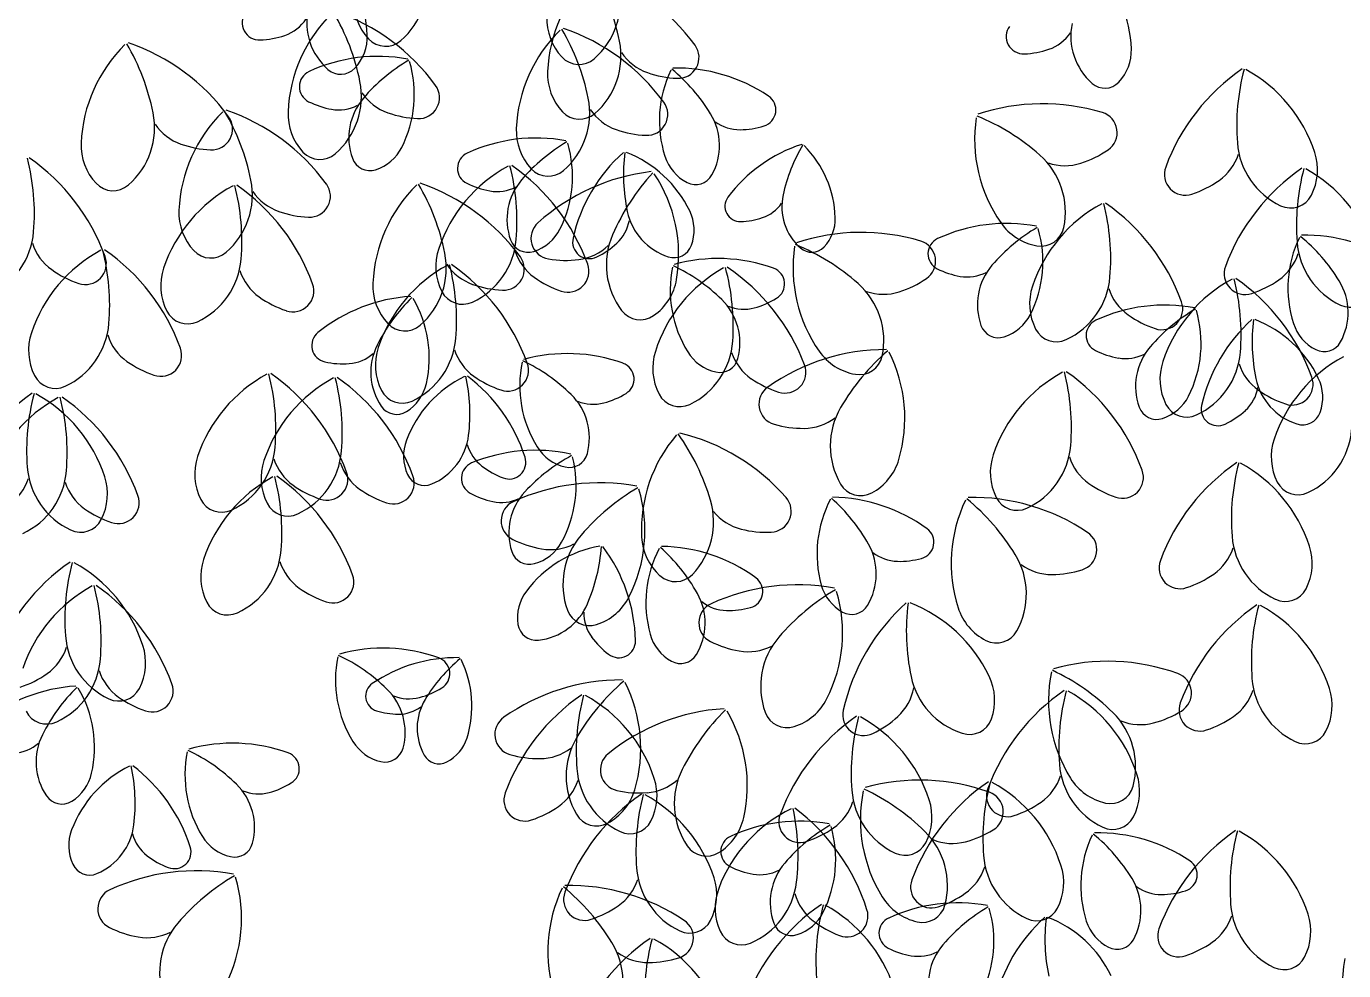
# Model space of a CAD drawing. Header units: millimetres. Extents: x 87938 to 265635, y 330093 to 434310.
# Drawn here: x 131310 to 132062, y 387364 to 387903 of the extents above; entities that cross this region are included whole.
import ezdxf

# ---------------------------------------------------------------- set-up
doc = ezdxf.new("R2010")
doc.units = ezdxf.units.MM

# ---------------------------------------------------------------- blocks, each defined once
blk = doc.blocks.new('A$C375B4AEE')
for centre, radius, start, end in [((2964.19, 6372.56), 69.16, 2.03833, 45.18609), ((3024.05, 6404.63), 43.37, 310.98192, 11.36055), ((3219.83, 6350.66), 83.66, 134.4245, 177.57227), ((3052.97, 6346.52), 126.82, 11.36046, 30.49325), ((3125.62, 6300.32), 117.21, 36.00493, 71.28068), ((3400.44, 6364.63), 69.16, 2.03833, 45.18611), ((3134.42, 6394.25), 43.37, 310.98192, 11.36044), ((3057.25, 6394.53), 31.77, 177.5724, 222.98777), ((2971.73, 6382.07), 9.86, 143.60571, 272.53537), ((3071.67, 6327.68), 83.66, 134.42454, 177.57232), ((3034.56, 6382.25), 35.85, 168.25019, 228.6287), ((2904.81, 6323.55), 126.82, 11.36042, 30.49322), ((2977.45, 6277.35), 117.21, 36.00493, 71.28068), ((3167.62, 6384.15), 31.77, 177.57225, 222.98777), ((2978.26, 6397.95), 24.44, 288.98753, 325.82732), ((3201.98, 6318.11), 83.66, 134.42454, 177.57232), ((3035.12, 6313.97), 126.82, 11.36042, 30.49322), ((3107.77, 6267.77), 117.21, 36.00493, 71.28068), ((3407.98, 6374.14), 9.86, 143.60571, 272.53537), ((3470.81, 6374.32), 35.85, 168.25018, 228.62875), ((2786.68, 6305.69), 126.82, 11.36043, 30.49322), ((2859.32, 6259.5), 117.21, 36.00493, 71.28068), ((2970.38, 6420.85), 48.67, 272.10031, 288.98752), ((3007.05, 6374.09), 26.27, 316.62292, 2.03827), ((3043.75, 6381.95), 13.32, 222.98795, 310.982), ((3134.79, 6362.96), 43.37, 310.98192, 11.36055), ((3414.51, 6390.01), 24.44, 288.98753, 325.82732), ((2953.54, 6309.83), 83.66, 134.42454, 177.57232), ((3039.42, 6269.08), 93.77, 79.54262, 114.81836), ((3154.13, 6371.57), 13.32, 222.9877, 310.982), ((3203.02, 6381.48), 29.57, 213.78352, 250.62302), ((3210.79, 6362.22), 11.93, 267.07551, 36.0051), ((3406.63, 6412.92), 48.67, 272.10031, 288.98752), ((3443.3, 6366.16), 26.27, 316.62292, 2.03827), ((3018.14, 6363.62), 11.01, 228.62887, 316.62309), ((3108.17, 6273.02), 101.45, 120.33005, 139.46286), ((2993.24, 6340.98), 66.93, 333.25102, 16.39883), ((3142.73, 6277.17), 101.45, 31.40914, 50.54194), ((3210, 6262.38), 93.77, 56.05367, 91.32939), ((3599.06, 6258.94), 117.21, 124.40993, 159.68564), ((3656.5, 6323.06), 126.82, 165.19739, 184.33018), ((3494.74, 6281.92), 83.66, 18.11828, 61.26609), ((3004.06, 6345.53), 9.54, 114.81832, 243.74813), ((2986.62, 6339.98), 43.37, 310.98192, 11.36044), ((3167.99, 6352.85), 31.77, 177.5724, 222.98777), ((3212.74, 6409.12), 58.87, 250.6231, 267.51029), ((3267, 6326.04), 66.93, 154.4733, 197.62104), ((3454.39, 6355.68), 11.01, 228.62887, 316.62309), ((3054.85, 6358.5), 29.57, 213.78339, 250.62307), ((3062.62, 6339.24), 11.93, 267.07549, 36.0051), ((3257.03, 6332.25), 9.54, 287.124, 56.05382), ((3020.99, 6379.05), 47.1, 243.31296, 260.20019), ((3017, 6355.95), 23.65, 260.20025, 297.04004), ((3057.44, 6316.41), 34.69, 139.4629, 199.84129), ((3116.94, 6330.41), 43.37, 310.98192, 11.36044), ((3185.17, 6348.93), 29.57, 213.78339, 250.62307), ((3192.94, 6329.67), 11.93, 267.07549, 36.0051), ((3419.05, 6218.56), 117.21, 73.17809, 108.45381), ((2868.49, 6322.13), 43.37, 310.98196, 11.36043), ((3009.36, 6271.39), 83.66, 134.42454, 177.57232), ((2944.49, 6321.39), 11.93, 267.07549, 36.0051), ((2842.5, 6267.25), 126.82, 11.36042, 30.49322), ((2915.14, 6221.05), 117.21, 36.00493, 71.28068), ((3019.82, 6329.88), 31.77, 177.57225, 222.98777), ((3064.57, 6386.15), 58.87, 250.6231, 267.51029), ((3154.49, 6340.28), 13.32, 222.98795, 310.982), ((3199.71, 6311.96), 34.69, 331.03064, 31.40928), ((3245.91, 6344.59), 23.65, 233.83212, 270.6719), ((3463.71, 6315.59), 83.66, 171.59762, 214.74545), ((3333.26, 6211.47), 126.82, 48.53354, 67.66636), ((3449.52, 6319.34), 11.93, 304.2488, 73.17804), ((2936.72, 6340.65), 29.57, 213.78339, 250.62307), ((3150.14, 6320.31), 31.77, 177.57225, 222.98777), ((3194.89, 6376.57), 58.87, 250.6231, 267.51029), ((3245.63, 6368.04), 47.1, 270.67187, 287.55903), ((2901.69, 6312.03), 31.77, 177.57225, 222.98777), ((2946.44, 6368.3), 58.87, 250.6231, 267.51029), ((3030.31, 6322.3), 25.42, 287.83564, 333.25091), ((3129.73, 6222.45), 93.77, 79.54263, 114.81834), ((3198.48, 6226.39), 101.45, 120.33008, 139.46283), ((3083.55, 6294.35), 66.93, 333.25102, 16.39883), ((3307.76, 6231.33), 85.47, 108.0256, 143.30132), ((3361.13, 6264.37), 92.47, 148.81298, 167.94581), ((3239.51, 6268.86), 61, 1.73403, 44.8817), ((3573.29, 6316.76), 43.37, 184.33018, 244.70863), ((2716.44, 6273.09), 126.82, 355.28049, 14.4133), ((2773.44, 6208.59), 117.21, 19.92496, 55.20071), ((3006.33, 6317.3), 13.32, 222.9877, 310.982), ((3034.83, 6308.25), 10.66, 199.84165, 287.83562), ((3094.37, 6298.9), 9.54, 114.81832, 243.74813), ((3242.23, 6238.3), 93.77, 131.98151, 167.25725), ((3281.03, 6295.21), 101.45, 172.76891, 191.90173), ((3157.09, 6245.53), 66.93, 25.68991, 68.83769), ((3227.43, 6313.48), 25.42, 197.62094, 243.03656), ((3388.51, 6274.01), 43.37, 348.15504, 48.53349), ((3422.73, 6357.89), 58.87, 287.7962, 304.68349), ((3502.6, 6316.14), 29.57, 305.06741, 341.90735), ((3544.06, 6298.06), 31.77, 332.70281, 18.11841), ((3153.41, 6226.49), 83.66, 118.34458, 161.49232), ((2991.94, 6268.73), 126.82, 355.28049, 14.4133), ((3048.94, 6204.22), 117.21, 19.92497, 55.2007), ((3136.64, 6307.73), 13.32, 222.9877, 310.982), ((3209.06, 6180.6), 117.21, 96.66705, 131.94275), ((3289.75, 6210.61), 126.82, 137.45448, 156.58727), ((3127.43, 6249.49), 83.66, 350.37544, 33.52323), ((3220.74, 6300.32), 10.66, 243.03669, 331.03114), ((3431.69, 6329.99), 29.57, 250.95655, 287.79628), ((3500.32, 6295.49), 11.93, 159.68548, 288.61535), ((3633.15, 6202.21), 117.21, 124.40993, 159.68568), ((3690.6, 6266.33), 126.82, 165.1974, 184.33018), ((3528.84, 6225.19), 83.66, 18.11828, 61.26609), ((2888.2, 6299.45), 13.32, 222.9877, 310.98187), ((2996.37, 6215.29), 83.66, 118.34458, 161.49233), ((2924.32, 6283.69), 43.37, 310.98192, 11.36044), ((2834.89, 6257.53), 126.82, 355.28049, 14.4133), ((2891.9, 6193.02), 117.21, 19.92497, 55.20071), ((3000.32, 6282.95), 11.93, 267.07549, 36.0051), ((3120.1, 6229.71), 83.66, 134.42454, 177.57232), ((2953.24, 6225.57), 126.82, 11.36042, 30.49322), ((3025.88, 6179.38), 117.21, 36.00493, 71.28068), ((3111.3, 6332.43), 47.1, 243.31296, 260.20019), ((3107.31, 6309.32), 23.65, 260.20025, 297.04004), ((3147.75, 6269.78), 34.69, 139.4629, 199.84129), ((3485.76, 6340.12), 58.87, 288.18028, 305.06753), ((2992.54, 6302.21), 29.57, 213.78339, 250.62307), ((3246.2, 6277.21), 8.7, 143.30093, 272.23074), ((3301.62, 6277.08), 31.62, 167.94581, 228.32427), ((3560.45, 6289.6), 13.32, 244.70857, 332.70275), ((2957.52, 6273.59), 31.77, 177.57225, 222.98777), ((3002.27, 6329.85), 58.87, 250.6231, 267.51029), ((3215.7, 6281.44), 34.69, 191.9017, 252.28014), ((3194.49, 6263.52), 25.42, 340.2744, 25.68992), ((3252.04, 6291.18), 21.56, 288.68306, 325.52295), ((3492.42, 6205.05), 83.66, 118.34453, 161.49243), ((3330.94, 6247.29), 126.82, 355.28042, 14.4133), ((3387.95, 6182.78), 117.21, 19.92504, 55.2007), ((3138.69, 6258.91), 11.93, 131.94253, 260.87217), ((3159.71, 6273.49), 23.65, 312.63914, 349.47871), ((3245.19, 6311.43), 42.93, 271.79599, 288.68311), ((3277.33, 6270.01), 23.17, 316.31858, 1.73379), ((3398.29, 6173.65), 93.77, 79.54265, 114.81839), ((3467.05, 6177.59), 101.45, 120.33007, 139.46288), ((3421.07, 6286.02), 31.77, 214.7455, 260.16082), ((3417.92, 6267.84), 13.32, 260.16095, 348.15512), ((2799.6, 6266.23), 43.37, 294.90199, 355.28059), ((3075.1, 6261.86), 43.37, 294.90204, 355.28058), ((3125.14, 6261.62), 10.66, 199.84124, 287.83548), ((3120.62, 6275.67), 25.42, 287.83559, 333.25091), ((3160.08, 6256.88), 9.54, 167.25726, 296.18686), ((3213.17, 6243.77), 43.37, 156.58734, 216.96578), ((3315.37, 6145.13), 117.21, 73.17809, 108.45381), ((3345.84, 6245.91), 11.93, 304.2488, 73.17804), ((3362.94, 6250.1), 9.54, 114.81833, 243.74791), ((3352.11, 6245.56), 66.93, 333.25103, 16.39876), ((3625.87, 6230.62), 66.93, 154.47325, 197.62105), ((3501.61, 6181.74), 101.45, 31.40918, 50.54199), ((3568.87, 6166.95), 93.77, 56.05367, 91.32941), ((2920.9, 6178.45), 83.66, 118.34458, 161.49233), ((2870.29, 6265.13), 29.57, 197.70353, 234.54308), ((2759.43, 6220.69), 126.82, 355.28049, 14.4133), ((2816.43, 6156.18), 117.21, 19.92496, 55.20071), ((2944.02, 6261.01), 13.32, 222.9877, 310.982), ((3035.06, 6242.01), 43.37, 310.98192, 11.36044), ((3104.21, 6242.96), 31.77, 161.49231, 206.90783), ((3145.79, 6260.76), 29.57, 197.70353, 234.54301), ((3150.32, 6276.12), 29.57, 277.32454, 314.16444), ((3143.83, 6290.74), 47.1, 295.75185, 312.63912), ((3208.39, 6258.54), 10.66, 252.28031, 340.27444), ((3360.03, 6242.17), 83.66, 171.59762, 214.74545), ((3229.57, 6138.05), 126.82, 48.53354, 67.66636), ((3287.05, 6260.72), 9.72, 228.32439, 316.31847), ((3536.69, 6259.4), 29.57, 305.0675, 341.9072), ((3607.38, 6260.03), 43.37, 184.33018, 244.70858), ((2872.43, 6244.47), 11.93, 250.99557, 19.92527), ((2918.06, 6250.66), 43.37, 294.90199, 355.28059), ((3118.93, 6169.99), 83.66, 118.34458, 161.49232), ((3103.28, 6260.53), 29.57, 213.78339, 250.62307), ((2957.46, 6212.23), 126.82, 355.28049, 14.4133), ((3014.46, 6147.72), 117.21, 19.92497, 55.2007), ((3111.06, 6241.27), 11.93, 267.07549, 36.0051), ((3146.58, 6305.19), 58.87, 260.43744, 277.3246), ((3147.93, 6240.1), 11.93, 250.99557, 19.92534), ((3273.21, 6229.26), 66.93, 168.57024, 211.71799), ((3164.59, 6151.59), 101.45, 45.50617, 64.63895), ((3233.43, 6153.62), 93.77, 70.15067, 105.42638), ((3115.43, 6208.88), 126.82, 356.09472, 15.22753), ((3173.34, 6145.19), 117.21, 20.7392, 56.01496), ((3416.31, 6220.98), 34.69, 139.46285, 199.84132), ((3534.42, 6238.76), 11.93, 159.68584, 288.61535), ((2887.29, 6289), 58.87, 234.54309, 251.43035), ((2947.16, 6231.76), 31.77, 161.49231, 206.90783), ((2988.75, 6249.56), 29.57, 197.70353, 234.54301), ((3162.79, 6284.63), 58.87, 234.54309, 251.43035), ((3178.59, 6240.82), 31.77, 304.95989, 350.3755), ((3277.49, 6168.94), 83.66, 119.15879, 162.30656), ((3262.03, 6232.85), 9.54, 301.22118, 70.15083), ((3319.05, 6284.47), 58.87, 287.7962, 304.68349), ((3379.87, 6283.63), 47.1, 243.313, 260.20022), ((3375.88, 6260.53), 23.65, 260.20019, 297.03986), ((3414.11, 6240.43), 43.37, 294.9021, 355.28059), ((3566.84, 6162.04), 83.66, 118.34453, 161.49243), ((3405.36, 6204.28), 126.82, 355.28042, 14.41331), ((3462.37, 6139.77), 117.21, 19.92504, 55.2007), ((3519.85, 6283.39), 58.87, 288.18028, 305.06749), ((2990.88, 6228.9), 11.93, 250.99557, 19.92534), ((3068.26, 6231.91), 31.77, 177.57225, 222.98777), ((3087.75, 6234.61), 13.32, 206.90794, 294.90217), ((3113.01, 6288.17), 58.87, 250.6231, 267.51029), ((3284.83, 6200.58), 43.37, 348.15504, 48.53349), ((3328, 6256.56), 29.57, 250.95655, 287.79628), ((3443.21, 6221.52), 31.77, 161.49233, 206.90783), ((3484.8, 6239.33), 29.57, 197.70322, 234.54326), ((3558.59, 6216.54), 34.69, 331.03072, 31.40913), ((3005.74, 6273.43), 58.87, 234.54309, 251.43035), ((3064.07, 6132.17), 93.77, 93.63959, 128.91535), ((3129.8, 6152.73), 101.45, 134.42703, 153.55984), ((3001.77, 6190.66), 66.93, 347.34795, 30.49576), ((3211.38, 6199.21), 34.69, 345.12767, 45.50619), ((3248.23, 6242.11), 23.65, 247.9292, 284.76879), ((3242.26, 6264.78), 47.1, 284.76876, 301.65598), ((3488.6, 6127.02), 93.77, 79.54265, 114.81839), ((3486.93, 6218.67), 11.93, 250.99547, 19.92455), ((3594.55, 6232.86), 13.32, 244.70872, 332.70275), ((2930.71, 6223.41), 13.32, 206.90802, 294.90201), ((3189.17, 6225.7), 13.32, 216.96576, 304.95995), ((3389.18, 6226.87), 25.42, 287.83559, 333.25095), ((3453.25, 6203.47), 9.54, 114.81833, 243.74791), ((3501.8, 6263.19), 58.87, 234.54318, 251.43035), ((3557.36, 6130.96), 101.45, 120.33007, 139.46288), ((3442.43, 6198.93), 66.93, 333.25103, 16.39876), ((3601.11, 6142.87), 93.77, 131.98151, 167.25725), ((3639.91, 6199.78), 101.45, 172.76896, 191.90173), ((3515.96, 6150.1), 66.93, 25.68991, 68.83766), ((2871.7, 6194.92), 31.77, 161.49231, 206.90783), ((2842.6, 6213.82), 43.37, 294.90199, 355.28059), ((3011.16, 6197.71), 9.54, 128.91528, 257.8448), ((3054.76, 6219.33), 13.32, 222.9877, 310.982), ((3393.7, 6212.82), 10.66, 199.84124, 287.83548), ((3426.76, 6213.18), 13.32, 206.90798, 294.90209), ((3586.31, 6218.05), 25.42, 197.62111, 243.03648), ((2913.28, 6212.72), 29.57, 197.70353, 234.54308), ((3070.02, 6182.46), 34.69, 153.5598, 213.93834), ((3040.62, 6205.36), 43.37, 294.90204, 355.28058), ((3198.69, 6203.2), 43.37, 295.71619, 356.09465), ((3579.62, 6204.9), 10.66, 243.03649, 331.03065), ((2915.42, 6192.06), 11.93, 250.99557, 19.92527), ((3021.17, 6210.97), 23.65, 274.29717, 311.13694), ((3069.73, 6186.46), 31.77, 161.49231, 206.90783), ((3111.31, 6204.26), 29.57, 197.70353, 234.54301), ((3147.5, 6099.35), 93.77, 70.15067, 105.42638), ((3228.05, 6184.71), 31.77, 162.30647, 207.722), ((3237.9, 6207.43), 25.42, 211.71799, 257.13342), ((3234.61, 6193.04), 10.66, 257.13363, 345.12756), ((3269.38, 6203.1), 29.57, 198.51779, 235.3575), ((3329.45, 6078.18), 117.21, 89.87296, 125.14869), ((3317.39, 6212.59), 31.77, 214.7455, 260.16082), ((3413.12, 6098.43), 126.82, 130.66039, 149.79315), ((3314.24, 6194.42), 13.32, 260.16095, 348.15512), ((3256.54, 6156.25), 83.66, 343.58128, 26.72913), ((3470.18, 6237), 47.1, 243.313, 260.20022), ((3466.19, 6213.9), 23.65, 260.20019, 297.03986), ((3506.62, 6174.35), 34.69, 139.46285, 199.84132), ((3488.53, 6197.41), 43.37, 294.9021, 355.28059), ((3630.37, 6117.68), 83.66, 118.34453, 161.49243), ((2930.28, 6236.59), 58.87, 234.54309, 251.43035), ((3019.42, 6234.34), 47.1, 257.40999, 274.29716), ((3113.44, 6183.6), 11.93, 250.99557, 19.92534), ((3187.27, 6174.98), 66.93, 168.57024, 211.71799), ((3078.66, 6097.31), 101.45, 45.50617, 64.63895), ((3176.1, 6178.57), 9.54, 301.22118, 70.15083), ((3271.81, 6182.47), 11.93, 251.80965, 20.73951), ((3469.98, 6108.81), 83.66, 118.34458, 161.49233), ((3308.5, 6151.05), 126.82, 355.28042, 14.4133), ((3365.51, 6086.54), 117.21, 19.92497, 55.20075), ((3517.63, 6178.51), 31.77, 161.49233, 206.90783), ((3559.22, 6196.31), 29.57, 197.70322, 234.54324), ((2855.25, 6186.57), 13.32, 206.90802, 294.90201), ((3015.77, 6107.73), 83.66, 118.34458, 161.49233), ((3053.68, 6105.55), 83.66, 118.34456, 161.49232), ((2854.29, 6149.97), 126.82, 355.28049, 14.4133), ((2911.3, 6085.46), 117.21, 19.92497, 55.2007), ((2892.2, 6147.78), 126.82, 355.28049, 14.41327), ((2949.21, 6083.28), 117.21, 19.92497, 55.2007), ((3118.24, 6119.97), 66.93, 116.13139, 159.27917), ((3042.27, 6181.57), 25.42, 301.93259, 347.34791), ((2990.46, 6158.72), 101.45, 353.06726, 12.20006), ((3034.04, 6105.39), 93.77, 17.71175, 52.98748), ((3128.31, 6228.13), 58.87, 234.54309, 251.43035), ((3286.04, 6227.21), 58.87, 235.35739, 252.24454), ((3574.58, 6186.01), 34.69, 191.90168, 252.2802), ((3561.35, 6175.65), 11.93, 250.99547, 19.92456), ((3553.37, 6168.1), 25.42, 340.27443, 25.68996), ((2908.22, 6073.77), 117.21, 124.40991, 159.68568), ((2896.63, 6094.34), 83.66, 118.34456, 161.49233), ((2965.66, 6137.89), 126.82, 165.19739, 184.33018), ((2803.9, 6096.75), 83.66, 18.11828, 61.26609), ((2735.16, 6136.58), 126.82, 355.28049, 14.41327), ((2792.16, 6072.07), 117.21, 19.92496, 55.20071), ((3053.27, 6178.11), 13.32, 206.90794, 294.90217), ((3125.45, 6144.93), 34.69, 345.12767, 45.50619), ((3156.33, 6210.5), 47.1, 284.76876, 301.65598), ((3211.72, 6176.13), 13.32, 207.72233, 295.71622), ((3268.83, 6164.27), 11.93, 125.14832, 254.07819), ((3479.49, 6180.24), 25.42, 287.83559, 333.25095), ((3518.58, 6178.07), 23.65, 312.63914, 349.47869), ((3576.22, 6220.18), 58.87, 234.54318, 251.43035), ((3050.08, 6169.04), 10.66, 213.93814, 301.93243), ((3162.3, 6187.83), 23.65, 247.9292, 284.76879), ((3341, 6140.42), 43.37, 149.79323, 210.17182), ((3484.02, 6166.19), 10.66, 199.84124, 287.83548), ((3501.18, 6170.16), 13.32, 206.90798, 294.90209), ((3518.96, 6161.45), 9.54, 167.2572, 296.18686), ((3502.7, 6195.31), 47.1, 295.75189, 312.63912), ((3567.26, 6163.11), 10.66, 252.28031, 340.27451), ((3282.14, 6209.28), 58.87, 253.64335, 270.53052), ((3282.41, 6179.98), 29.57, 270.53051, 307.37017), ((3056.74, 6150.66), 34.69, 292.6888, 353.06731), ((3273.46, 6092.34), 83.66, 139.51579, 182.66358), ((3107.63, 6073.41), 126.82, 16.45169, 35.58449), ((3184.09, 6033.85), 117.21, 41.09617, 76.37194), ((3552.06, 6153.05), 43.37, 294.902, 355.28059), ((2937.46, 6143.1), 43.37, 294.90199, 355.28059), ((2975.37, 6140.92), 43.37, 294.90204, 355.28048), ((3079.42, 6134.65), 25.42, 159.27912, 204.69446), ((3113.21, 6147.6), 23.65, 195.49025, 232.32989), ((3129.04, 6044.11), 93.77, 77.39259, 112.66833), ((3151.96, 6153.15), 25.42, 211.71799, 257.13342), ((3391.67, 6144.18), 43.37, 294.90201, 355.28059), ((3581.16, 6134.15), 31.77, 161.49233, 206.90784), ((2966.56, 6124.2), 31.77, 161.49231, 206.90783), ((3004.47, 6122.02), 31.77, 161.49231, 206.90783), ((3008.15, 6142), 29.57, 197.70353, 234.54301), ((3046.06, 6139.82), 29.57, 197.70338, 234.5431), ((3096.58, 6121.83), 9.54, 112.66831, 241.59791), ((3114.28, 6131.02), 9.54, 248.78208, 17.71163), ((3197.9, 6045.46), 101.45, 118.18001, 137.31281), ((3085.59, 6117.69), 66.93, 331.10095, 14.24877), ((3148.68, 6138.77), 10.66, 257.13363, 345.12756), ((3306.32, 6141.58), 31.77, 298.16589, 343.58138), ((3420.77, 6125.28), 31.77, 161.49233, 206.90783), ((3462.36, 6143.08), 29.57, 197.70322, 234.54326), ((3596.02, 6034.22), 117.21, 124.40995, 159.68568), ((3653.46, 6098.34), 126.82, 165.19733, 184.33018), ((3491.7, 6057.19), 83.66, 18.11828, 61.2661), ((2818.33, 6129.71), 43.37, 294.90199, 355.28048), ((2882.45, 6131.59), 43.37, 184.33018, 244.70863), ((2853.22, 6112.88), 31.77, 332.70281, 18.11841), ((3019.2, 6049.04), 83.66, 118.34456, 161.49232), ((2857.72, 6091.28), 126.82, 355.28049, 14.41327), ((2914.73, 6026.78), 117.21, 19.92497, 55.2007), ((3010.28, 6121.34), 11.93, 250.99557, 19.92534), ((3048.19, 6119.16), 11.93, 250.99544, 19.92498), ((3066.01, 6128.49), 10.66, 204.69443, 292.6889), ((3127.53, 6166.16), 47.1, 232.32996, 249.21717), ((3464.49, 6122.42), 11.93, 250.99547, 19.92455), ((2811.76, 6130.97), 29.57, 305.06741, 341.90735), ((2889.01, 6128.61), 29.57, 197.70338, 234.54317), ((3025.15, 6165.87), 58.87, 234.54309, 251.43035), ((3063.06, 6163.69), 58.87, 234.54314, 251.43035), ((3165.87, 6002.13), 117.21, 79.54265, 114.81837), ((3251.81, 6007.05), 126.82, 120.33009, 139.46286), ((3108.14, 6092.01), 83.66, 333.251, 16.3988), ((3315.02, 6125.32), 13.32, 210.17136, 298.16605), ((3479.36, 6166.95), 58.87, 234.54318, 251.43035), ((3564.71, 6125.8), 13.32, 206.908, 294.90205), ((2891.15, 6107.95), 11.93, 250.99544, 19.92491), ((2950.11, 6115.85), 13.32, 206.90802, 294.90201), ((2988.02, 6113.67), 13.32, 206.90764, 294.90217), ((3114.76, 6154.69), 47.1, 241.16297, 258.0502), ((3109.9, 6131.76), 23.65, 258.0502, 294.88984), ((3121.67, 6097.69), 11.93, 114.81859, 243.74787), ((3148.82, 6090.72), 34.69, 137.31294, 197.69117), ((3187.67, 6097.05), 43.37, 316.07322, 16.45167), ((3263.43, 6103.06), 11.93, 272.16648, 41.09622), ((3356.99, 6078.8), 66.93, 152.32316, 195.47093), ((3230.98, 6034.63), 101.45, 29.25911, 48.39187), ((3297.64, 6017.32), 93.77, 53.90362, 89.17934), ((3450.34, 6073.33), 83.66, 154.47325, 197.62102), ((3295.02, 6012.24), 126.82, 31.40916, 50.54196), ((3379.09, 5993.75), 117.21, 56.05368, 91.3294), ((3404.32, 6116.93), 13.32, 206.90798, 294.90209), ((2906.01, 6152.48), 58.87, 234.54314, 251.43035), ((3253.98, 6121.55), 29.57, 218.8746, 255.71433), ((2869.61, 6104.42), 13.32, 244.70857, 332.70275), ((3261.21, 6149.95), 58.87, 255.71437, 272.60151), ((3347.26, 6085.38), 9.54, 284.97407, 53.90324), ((3142.84, 6139.6), 58.87, 243.31303, 260.20025), ((3121.94, 6097.63), 25.42, 285.68553, 331.10096), ((3137.85, 6110.72), 29.57, 260.20028, 297.03997), ((3188.39, 6061.29), 43.37, 139.46286, 199.84138), ((3221.63, 6089.93), 31.77, 182.6635, 228.07899), ((3437.89, 6081.09), 11.93, 287.12409, 56.05361), ((3570.25, 6092.03), 43.37, 184.33018, 244.70865), ((2940.89, 6084.42), 43.37, 294.90204, 355.28048), ((3125.93, 6083.42), 10.66, 197.69111, 285.68531), ((3177.63, 6017.23), 66.93, 99.88431, 143.03216), ((3065.8, 6090.19), 101.45, 336.82022, 355.95304), ((3092.72, 6026.8), 93.77, 1.46471, 36.74046), ((3259.3, 6050.74), 66.93, 152.32316, 195.47093), ((3133.29, 6006.56), 101.45, 29.25911, 48.39187), ((3199.95, 5989.25), 93.77, 53.90362, 89.17934), ((3289.22, 6067.26), 34.69, 328.88065, 29.25914), ((3336.61, 6098.13), 23.65, 231.68207, 268.52184), ((3366.24, 6055.73), 43.37, 331.03071, 31.40921), ((3499.56, 6091.41), 29.57, 305.06743, 341.90734), ((3541.02, 6073.33), 31.77, 332.7028, 18.11842), ((2930.01, 5977.37), 117.21, 124.40991, 159.68568), ((2987.45, 6041.49), 126.82, 165.19739, 184.33018), ((2825.69, 6000.35), 83.66, 18.11828, 61.26609), ((2969.99, 6065.52), 31.77, 161.49231, 206.90783), ((3011.58, 6083.32), 29.57, 197.70338, 234.5431), ((3337.21, 6121.57), 47.1, 268.5218, 285.40897), ((3423.98, 6096.52), 29.57, 233.83214, 270.67179), ((3423.64, 6125.82), 58.87, 270.67181, 287.55903), ((3497.28, 6070.77), 11.93, 159.68544, 288.61526), ((3013.71, 6062.66), 11.93, 250.99544, 19.92498), ((3209.3, 6076.21), 13.32, 228.07885, 316.07338), ((3249.58, 6057.31), 9.54, 284.97407, 53.90324), ((3482.72, 6115.4), 58.87, 288.1803, 305.06755), ((2916.04, 5986.78), 83.66, 118.34457, 161.49235), ((2754.56, 6029.02), 126.82, 355.28049, 14.41327), ((2811.56, 5964.52), 117.21, 19.92498, 55.20072), ((3028.58, 6107.19), 58.87, 234.54314, 251.43035), ((3144.47, 6042.2), 25.42, 143.03217, 188.44755), ((3154.48, 6068.65), 31.77, 287.83562, 333.25095), ((3191.54, 6039.19), 34.69, 328.88065, 29.25914), ((3278.76, 5943.84), 117.21, 79.54265, 114.81837), ((3364.7, 5948.76), 126.82, 120.33009, 139.46286), ((3316.98, 6067.73), 25.42, 195.47092, 240.8865), ((3221.03, 6033.72), 83.66, 333.251, 16.3988), ((3557.42, 6064.87), 13.32, 244.70849, 332.70271), ((2953.54, 6057.17), 13.32, 206.90764, 294.90217), ((3127.17, 6063.91), 34.69, 276.44179, 336.82031), ((3234.56, 6039.41), 11.93, 114.81859, 243.74787), ((3238.92, 6070.06), 23.65, 231.68207, 268.52184), ((3239.53, 6093.5), 47.1, 268.5218, 285.40897), ((3309.8, 6054.84), 10.66, 240.8864, 328.8807), ((3419.39, 5963.66), 117.21, 131.9815, 167.25724), ((3467.88, 6034.79), 126.82, 172.76895, 191.90173), ((3312.96, 5972.69), 83.66, 25.68988, 68.83766), ((3400.89, 6057.63), 31.77, 197.62106, 243.03646), ((3607.4, 5952.94), 117.21, 124.40991, 159.68568), ((3664.85, 6017.06), 126.82, 165.1974, 184.33018), ((3503.09, 5975.92), 83.66, 18.11828, 61.2661), ((3160.13, 6051.09), 13.32, 199.84119, 287.83562), ((3180.53, 6045.17), 23.65, 179.24335, 216.08297), ((2904.24, 6035.19), 43.37, 184.33018, 244.70863), ((3129.87, 6040.03), 10.66, 188.44746, 276.44188), ((3219.29, 6039.66), 25.42, 195.47092, 240.8865), ((3392.52, 6041.18), 13.32, 243.03653, 331.03075), ((2833.54, 6034.57), 29.57, 305.06741, 341.90735), ((2875.01, 6016.49), 31.77, 332.70281, 18.11841), ((3042.31, 5931.12), 93.77, 70.15065, 105.42638), ((3199.48, 6058.98), 47.1, 216.0828, 232.97012), ((3176.92, 6028.95), 9.54, 232.53509, 1.46448), ((3255.73, 6081.31), 58.87, 243.31303, 260.20025), ((3250.74, 6052.43), 29.57, 260.20028, 297.03997), ((3301.28, 6003), 43.37, 139.46286, 199.84138), ((2837.73, 6022.16), 43.37, 294.90201, 355.28048), ((3082.08, 6006.75), 66.93, 168.57017, 211.71799), ((2973.47, 5929.09), 101.45, 45.50614, 64.63893), ((3084.27, 5934.01), 85.47, 88.9788, 124.25452), ((3145.51, 5947.82), 92.47, 129.76623, 148.89903), ((3070.91, 6010.35), 9.54, 301.22118, 70.15099), ((3032.01, 5991.76), 61, 342.68714, 25.8349), ((3212.11, 6026.77), 10.66, 240.8864, 328.8807), ((3456.18, 5900.18), 117.21, 70.15065, 105.42637), ((2816.71, 6058.55), 58.87, 288.18028, 305.06753), ((2908.41, 6021.06), 29.57, 197.70338, 234.54312), ((3505.9, 5994.72), 83.66, 168.57019, 211.71798), ((3370.13, 5897.64), 126.82, 45.50611, 64.63896), ((3491.93, 5999.21), 11.93, 301.22092, 70.15068), ((2872.95, 5909.67), 93.77, 93.63959, 128.91534), ((2938.68, 5930.23), 101.45, 134.42708, 153.55987), ((2810.65, 5968.16), 66.93, 347.34796, 30.49576), ((2891.4, 6008.03), 13.32, 244.70857, 332.70275), ((2910.55, 6000.4), 11.93, 250.99544, 19.92491), ((3041.06, 5997.46), 8.7, 124.25454, 253.18403), ((3051.13, 6042.28), 47.1, 284.76879, 301.65603), ((3178.67, 5889.56), 117.21, 89.87295, 125.14869), ((3262.34, 5909.82), 126.82, 130.66042, 149.79318), ((3105.77, 5967.63), 83.66, 343.58133, 26.72907), ((3316.23, 6007.65), 29.57, 312.63909, 349.47877), ((3386.23, 6017.58), 43.37, 191.90173, 252.28021), ((3359.72, 5995.18), 31.77, 340.27449, 25.68986), ((3581.63, 6010.76), 43.37, 184.33018, 244.70865), ((3552.4, 5992.05), 31.77, 332.7028, 18.11842), ((2925.41, 6044.93), 58.87, 234.54314, 251.43034), ((3020.25, 5976.71), 34.69, 345.12755, 45.5061), ((3057.11, 6019.61), 23.65, 247.9292, 284.76879), ((3093.4, 5979.25), 31.62, 148.89905, 209.27747), ((3221.97, 5901.54), 117.21, 124.40991, 159.68568), ((3279.41, 5965.66), 126.82, 165.19739, 184.33018), ((3117.66, 5924.52), 83.66, 18.11828, 61.26609), ((3267.37, 6010.37), 31.77, 287.83562, 333.25095), ((3497.5, 5904.03), 117.21, 124.40991, 159.68568), ((3554.94, 5968.15), 126.82, 165.1974, 184.33018), ((3393.18, 5927.01), 83.66, 18.11828, 61.26609), ((3510.94, 6010.14), 29.57, 305.06743, 341.90734), ((2850.38, 5994.91), 13.32, 206.90787, 294.90194), ((3051.27, 6030.14), 42.93, 252.74913, 269.63633), ((3051.14, 6008.77), 21.56, 269.63645, 306.476), ((3244.48, 5873.36), 117.21, 93.63963, 128.91533), ((3326.64, 5899.07), 126.82, 134.42706, 153.55984), ((3166.6, 5946.47), 83.66, 347.34801, 30.49574), ((3273.02, 5992.8), 13.32, 199.84119, 287.83562), ((3316.7, 5986.88), 11.93, 167.25721, 296.18681), ((3428.62, 5957.17), 43.37, 345.12777, 45.50616), ((3467.21, 6039.12), 58.87, 284.76883, 301.65603), ((3508.67, 5989.49), 11.93, 159.68544, 288.61526), ((3118.06, 5975.65), 11.93, 125.14876, 254.07811), ((3378.94, 5889.27), 117.21, 124.4099, 159.68568), ((3436.38, 5953.39), 126.82, 165.1974, 184.33018), ((3274.62, 5912.25), 83.66, 18.11828, 61.26609), ((3296.38, 6029.2), 58.87, 295.75185, 312.63906), ((3377.08, 5988.96), 13.32, 252.2802, 340.2746), ((3474.68, 6010.79), 29.57, 247.9291, 284.76879), ((3494.1, 6034.12), 58.87, 288.1803, 305.06755), ((2878.9, 5959.96), 34.69, 153.55995, 213.93834), ((3046.77, 5984.93), 25.42, 211.71814, 257.13338), ((3068.13, 5980.5), 23.17, 297.27174, 342.68716), ((3190.22, 5951.8), 43.37, 149.79323, 210.17164), ((3568.8, 5983.59), 13.32, 244.70849, 332.70271), ((2830.05, 5988.47), 23.65, 274.29717, 311.137), ((2996.15, 5952.48), 66.93, 168.57017, 211.71799), ((2887.53, 5874.81), 101.45, 45.50612, 64.63893), ((2956.37, 5876.85), 93.77, 70.15063, 105.42638), ((2984.97, 5956.07), 9.54, 301.22118, 70.15099), ((3043.49, 5970.54), 10.66, 257.13354, 345.12756), ((3131.37, 6020.67), 58.87, 253.64335, 270.53053), ((3131.64, 5991.37), 29.57, 270.5305, 307.3702), ((3178.34, 5955.28), 11.93, 128.91529, 257.8448), ((2927.12, 5897.47), 66.93, 116.13133, 159.2791), ((2799.34, 5936.22), 101.45, 353.06731, 12.20006), ((2842.92, 5882.89), 93.77, 17.71176, 52.9875), ((3074.29, 5968.54), 9.72, 209.27743, 297.27181), ((3471.72, 5961.85), 43.37, 184.33018, 244.70865), ((2851.15, 5959.07), 25.42, 301.93259, 347.34791), ((3125.51, 5958.74), 29.57, 305.06741, 341.90735), ((3196.2, 5959.36), 43.37, 184.33018, 244.70863), ((3190.86, 5971.86), 29.57, 274.29725, 311.1369), ((3166.97, 5940.65), 31.77, 332.70281, 18.11841), ((3251.92, 5936.23), 43.37, 153.55973, 213.93819), ((3348.76, 5832.33), 117.21, 70.15065, 105.42637), ((3401.03, 5961.23), 29.57, 305.06741, 341.90733), ((3461.76, 5967.44), 31.77, 211.71802, 257.13344), ((3442.5, 5943.14), 31.77, 332.7028, 18.11842), ((2934.32, 5922.43), 34.69, 345.12755, 45.5061), ((2971.18, 5965.33), 23.65, 247.92911, 284.76879), ((2965.2, 5988), 47.1, 284.76879, 301.65603), ((3123.23, 5938.09), 11.93, 159.68548, 288.61535), ((3256.07, 5844.81), 117.21, 124.40991, 159.68568), ((3155.54, 5952.97), 31.77, 298.16595, 343.5814), ((3188.66, 6001.08), 58.87, 257.41002, 274.29717), ((3313.51, 5908.92), 126.82, 165.19739, 184.33018), ((3353.17, 5947.09), 43.37, 184.33018, 244.70863), ((3398.48, 5926.87), 83.66, 168.57019, 211.71798), ((3262.71, 5829.79), 126.82, 45.50611, 64.63896), ((3454.15, 5851.92), 117.21, 124.40991, 159.68568), ((3511.59, 5916.04), 126.82, 165.1974, 184.33018), ((3398.76, 5940.58), 11.93, 159.68544, 288.61526), ((3384.51, 5931.37), 11.93, 301.22092, 70.15068), ((3349.83, 5874.9), 83.66, 18.11828, 61.26609), ((3457.65, 5949.45), 13.32, 257.13344, 345.12771), ((2858.96, 5946.54), 10.66, 213.93862, 301.93261), ((3108.67, 5982.72), 58.87, 288.18028, 305.06753), ((3151.75, 5867.78), 83.66, 18.11828, 61.26609), ((3282.48, 5946.47), 29.57, 305.06741, 341.90735), ((3323.94, 5928.38), 31.77, 332.7028, 18.11842), ((3384.2, 5985.21), 58.87, 288.1803, 305.06755), ((3164.25, 5936.7), 13.32, 210.17175, 298.16588), ((3312.19, 5858.11), 83.66, 116.13134, 159.27912), ((3217.23, 5935.11), 31.77, 301.93249, 347.34799), ((3280.2, 5925.82), 11.93, 159.68548, 288.61535), ((3152.47, 5906.55), 126.82, 353.06731, 12.2001), ((3206.94, 5839.89), 117.21, 17.71177, 52.98753), ((3458.89, 5934.68), 13.32, 244.70849, 332.70271), ((2888.29, 5912.15), 25.42, 159.27908, 204.6945), ((2865.61, 5928.16), 34.69, 292.68887, 353.06732), ((2922.08, 5925.1), 23.65, 195.49006, 232.32997), ((3183.37, 5932.19), 13.32, 244.70857, 332.70275), ((3280.03, 5832.31), 93.77, 79.54263, 114.81836), ((3348.78, 5836.25), 101.45, 120.33007, 139.46288), ((3265.64, 5970.45), 58.87, 288.18028, 305.06753), ((3233.85, 5904.22), 66.93, 333.25102, 16.39876), ((3321.2, 5889.32), 43.37, 345.12777, 45.50616), ((3359.8, 5971.28), 58.87, 284.76883, 301.65603), ((3450.61, 5825.61), 93.77, 56.05367, 91.32941), ((3595.23, 5823.98), 117.21, 124.40991, 159.68568), ((3652.67, 5888.09), 126.82, 165.1974, 184.33018), ((3490.91, 5846.95), 83.66, 18.11828, 61.26609), ((2923.15, 5908.52), 9.54, 248.78225, 17.71163), ((2960.84, 5930.65), 25.42, 211.71809, 257.13338), ((2957.55, 5916.27), 10.66, 257.13332, 345.12751), ((3226.99, 5919.45), 13.32, 213.93831, 301.93265), ((3244.67, 5908.77), 9.54, 114.81811, 243.74791), ((3340.33, 5919.92), 13.32, 244.70857, 332.70271), ((3367.27, 5942.94), 29.57, 247.9291, 284.76879), ((3507.61, 5889.28), 66.93, 154.47325, 197.62105), ((3383.35, 5840.41), 101.45, 31.40918, 50.54199), ((2936.41, 5943.65), 47.1, 232.32992, 249.21715), ((3428.38, 5909.74), 43.37, 184.33018, 244.70865), ((2874.88, 5905.99), 10.66, 204.69483, 292.6889), ((2935.6, 5780.53), 117.21, 79.54266, 114.81839), ((3230.3, 5902.62), 43.37, 184.33018, 244.70863), ((3261.6, 5942.29), 47.1, 243.31296, 260.20018), ((3257.61, 5919.19), 23.65, 260.20028, 297.03995), ((3298.05, 5879.64), 34.69, 139.4629, 199.84129), ((3357.69, 5909.12), 29.57, 305.06741, 341.90733), ((3399.15, 5891.03), 31.77, 332.7028, 18.11842), ((3497.64, 5895.48), 9.54, 287.12423, 56.05355), ((3021.54, 5785.45), 126.82, 120.33009, 139.46286), ((2877.87, 5870.41), 83.66, 333.251, 16.39875), ((3148.82, 5772.15), 117.21, 56.05368, 91.3294), ((3159.61, 5902), 29.57, 305.06741, 341.90735), ((3201.07, 5883.92), 31.77, 332.70281, 18.11841), ((3235.31, 5896.48), 43.37, 292.68876, 353.06731), ((3355.41, 5888.47), 11.93, 159.68544, 288.61526), ((3440.32, 5875.2), 34.69, 331.03072, 31.40913), ((3486.52, 5907.83), 23.65, 233.83212, 270.67181), ((2891.4, 5876.09), 11.93, 114.81859, 243.7477), ((3220.07, 5851.73), 83.66, 154.47325, 197.62107), ((3064.74, 5790.64), 126.82, 31.40916, 50.54196), ((3157.33, 5881.36), 11.93, 159.68548, 288.61535), ((3263.66, 5876.47), 31.77, 159.27917, 204.69468), ((3305.9, 5892.65), 29.57, 195.49015, 232.33003), ((3354.34, 5899.59), 31.77, 211.71802, 257.13344), ((3340.85, 5933.1), 58.87, 288.1803, 305.06755), ((3486.24, 5931.27), 47.1, 270.67182, 287.55903), ((3142.77, 5925.99), 58.87, 288.18028, 305.06753), ((3358.81, 5781.85), 117.21, 124.4099, 159.68568), ((3270.92, 5885.53), 25.42, 287.83559, 333.25091), ((3416.25, 5845.97), 126.82, 165.1974, 184.33018), ((3254.49, 5804.82), 83.66, 18.11828, 61.26609), ((3307.24, 5871.92), 11.93, 248.78218, 17.71199), ((3370.34, 5785.69), 93.77, 79.54265, 114.81839), ((3350.24, 5881.61), 13.32, 257.13344, 345.12771), ((3439.09, 5789.62), 101.45, 120.33007, 139.46288), ((3324.16, 5857.59), 66.93, 333.25103, 16.39876), ((3415.54, 5882.57), 13.32, 244.70849, 332.70271), ((3569.46, 5881.79), 43.37, 184.33018, 244.70865), ((2958.12, 5839.69), 43.37, 139.46294, 199.84128), ((3207.61, 5859.49), 11.93, 287.12409, 56.05382), ((3217.46, 5875.46), 13.32, 244.70857, 332.70275), ((3275.44, 5871.48), 10.66, 199.84124, 287.83548), ((3323.81, 5915.84), 58.87, 232.32996, 249.21713), ((3334.98, 5862.14), 9.54, 114.81833, 243.74791), ((3482.84, 5801.54), 93.77, 131.98151, 167.25725), ((3521.64, 5858.44), 101.45, 172.76896, 191.90173), ((3397.7, 5808.76), 66.93, 25.68991, 68.83766), ((3468.04, 5876.71), 25.42, 197.62111, 243.03648), ((3498.76, 5881.17), 29.57, 305.06741, 341.90733), ((3540.23, 5863.09), 31.77, 332.7028, 18.11842), ((2912.57, 5918), 58.87, 243.313, 260.20026), ((2907.58, 5889.12), 29.57, 260.2003, 297.03997), ((3261.06, 5762.47), 117.21, 124.40989, 159.68567), ((3318.5, 5826.59), 126.82, 165.19739, 184.33018), ((3156.74, 5785.45), 83.66, 18.11828, 61.26612), ((3246.9, 5868.76), 13.32, 204.69451, 292.68898), ((3496.49, 5860.53), 11.93, 159.68544, 288.61526), ((3135.97, 5834.13), 43.37, 331.03071, 31.40921), ((3351.91, 5895.66), 47.1, 243.313, 260.20022), ((3347.92, 5872.56), 23.65, 260.20019, 297.03986), ((3388.36, 5833.01), 34.69, 139.46285, 199.84132), ((3461.35, 5863.56), 10.66, 243.03649, 331.03065), ((3481.93, 5905.16), 58.87, 288.1803, 305.06755), ((3193.71, 5874.92), 29.57, 233.83223, 270.67179), ((3193.37, 5904.22), 58.87, 270.67181, 287.559), ((3556.62, 5854.63), 13.32, 244.70849, 332.70271), ((3699.77, 5829.38), 109.93, 170.39116, 208.37634)]:
    blk.add_arc(centre, radius, start, end)
for points in [[(3321.39, 6951.23), (3739.29, 6672.95), (3679.59, 6513.93), (3599.99, 6275.41), (3739.29, 5917.62), (3918.39, 5838.11)], [(2022.73, 5685.31), (2645.55, 5579.1), (2934.18, 5654.97), (3192.42, 5457.71), (3435.47, 5412.19), (3784.86, 5776.35), (4088.68, 5973.61), (4453.26, 5897.74), (4802.64, 5624.62), (4924.17, 5321.15), (4893.79, 5184.59), (4559.59, 5139.07), (4362.11, 5230.11), (4088.68, 5305.98), (3891.2, 5169.42), (3511.43, 5199.76), (3131.66, 5199.76)]]:
    blk.add_spline(points, degree=3)

msp = doc.modelspace()

# ---------------------------------------------------------------- block references
msp.add_blockref('A$C375B4AEE', (128470.99, 381523.37))

doc.saveas('drawing.dxf')
